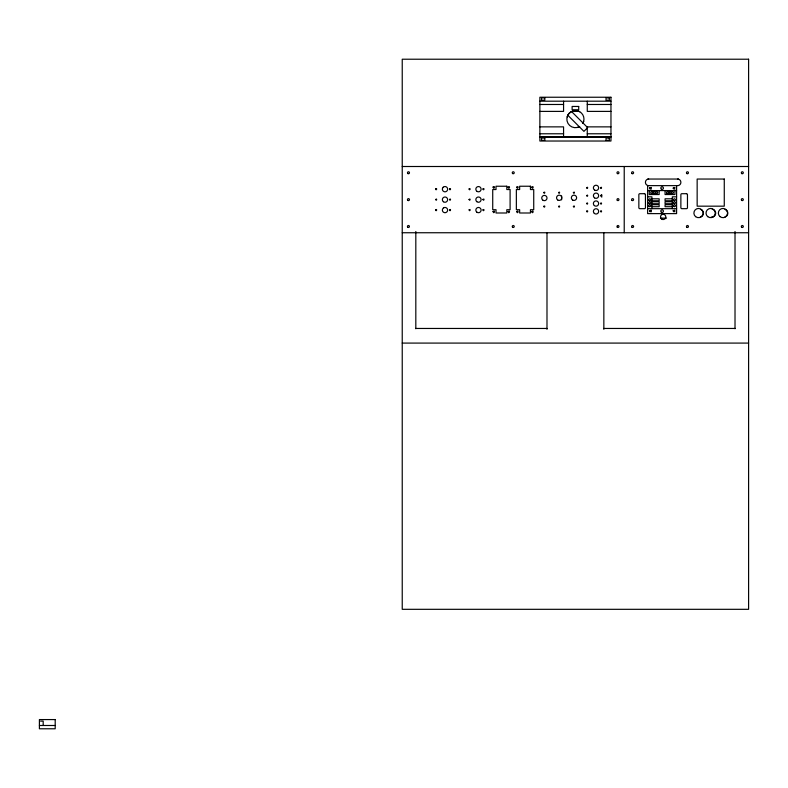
<?xml version="1.0" encoding="UTF-8"?>
<svg xmlns="http://www.w3.org/2000/svg" width="788" height="788" viewBox="0 0 788 788"><rect width="100%" height="100%" fill="white"/><g stroke="black" fill="none" stroke-linecap="round" stroke-linejoin="round"><path stroke-width="1.18" d="M567.153 116.919C568.453 111.65 575.053 108.921 579.692 111.719M583.681 121.342L582.825 123.411A8.56 8.56 0 0 0 573.201 110.862M577.634 127.4L579.692 126.543A8.56 8.56 0 0 1 568 123.411A8.56 8.56 0 0 1 571.133 111.719M651.312 187.446L650.484 188.273L651.312 189.09M675.001 187.475L674.213 188.273L675.001 189.061M651.312 210.16L650.484 210.977L651.312 211.805M675.001 210.16L674.183 210.977L675.001 211.795M539.869 101.189L610.966 101.189M539.869 104.479L563.568 104.479M587.267 104.479L610.966 104.479M539.869 111.394L563.568 111.394L563.568 101.189M571.921 111.394L578.914 111.394M610.966 111.394L587.267 111.394L587.267 101.189M539.869 126.868L563.568 126.868L563.568 137.073M610.966 126.868L587.267 126.868L587.267 137.073M539.869 133.773L563.568 133.773M587.267 133.773L610.966 133.773M539.869 136.738L610.966 136.738M539.869 137.073L610.966 137.073M402.235 166.504L748.6 166.504M647.854 179.043L678.537 179.043M647.628 190.578L676.596 190.578M647.628 196.823L651.912 196.823L651.912 208.672M676.596 196.823L672.312 196.823L672.312 208.672M651.912 198.803L659.152 198.803L659.152 200.773L651.912 200.773M672.312 198.803L665.072 198.803L665.072 200.773L672.312 200.773M651.912 201.767L659.152 201.767L659.152 203.737L651.912 203.737M672.312 201.767L665.072 201.767L665.072 203.737L672.312 203.737M651.912 204.722L659.152 204.722L659.152 206.702L651.912 206.702M672.312 204.722L665.072 204.722L665.072 206.702L672.312 206.702M647.628 208.672L676.596 208.672M660.433 218.118L666.55 218.118M402.235 232.746L748.6 232.746M415.562 328.458L546.99 328.458M603.844 328.458L735.273 328.458M402.235 343.085L748.6 343.085M40.552 721.119L43.182 721.119L43.182 725.492M39.4 725.492L55.199 725.492M571.556 111.541L587.651 127.646L583.928 131.369L567.833 115.265M735.017 231.505L735.017 328.724M676.596 185.633L676.596 213.617L647.628 213.617L647.628 185.633L677.65 185.633A3.221 3.221 0 0 0 680.871 182.412L680.871 182.274A3.221 3.221 0 0 0 677.65 179.043M674.952 190.578L674.952 194.528L665.072 194.528L665.072 190.578M659.152 190.578L659.152 194.528L649.273 194.528L649.273 190.578M624.224 166.504L624.224 232.746M603.844 232.746L603.844 329.325M601.746 194.705L601.746 197.167M561.617 195.936L561.617 199.817M546.99 232.746L546.99 329.325M415.818 231.505L415.818 328.724M648.672 185.633A3.221 3.221 0 0 1 645.441 182.412L645.441 182.274A3.221 3.221 0 0 1 648.662 179.043M724.94 209.372A3.95 3.95 0 0 1 724.94 216.996M712.273 209.273A3.95 3.95 0 0 1 715.681 213.696A3.95 3.95 0 0 1 711.249 217.104M700.63 209.372A3.95 3.95 0 0 1 700.63 216.996M586.617 195.601C587.661 197.995 588.36 193.661 586.617 195.601M600.505 211.273C601.549 213.676 602.259 209.332 600.505 211.273M586.587 203.432C587.602 205.835 588.36 201.511 586.587 203.432M600.476 187.751C601.48 190.164 602.259 185.84 600.476 187.751M673.179 188.125C674.38 191.09 675.375 185.791 673.179 188.125M449.475 209.953C450.431 212.386 451.288 208.071 449.475 209.953M435.606 199.502C436.562 201.935 437.419 197.621 435.606 199.502M673.159 210.81C674.331 213.893 675.474 208.465 673.159 210.81M531.664 211.647C532.954 215.035 534.215 209.066 531.664 211.647M435.606 209.913C436.404 212.396 437.537 208.15 435.606 209.913M469.057 189.012C469.855 191.494 470.988 187.248 469.057 189.012M469.067 199.463C469.865 201.955 470.997 197.709 469.067 199.463M482.945 189.012C483.743 191.494 484.876 187.248 482.945 189.012M482.945 209.913C483.743 212.396 484.876 208.15 482.945 209.913M493.032 211.598C494.145 215.055 495.721 209.155 493.032 211.598M508.043 187.189C509.146 190.647 510.732 184.747 508.043 187.189M508.043 211.598C509.146 215.055 510.732 209.155 508.043 211.598M516.662 187.189C517.775 190.647 519.351 184.747 516.662 187.189M516.662 211.598C517.775 215.055 519.351 209.155 516.662 211.598M531.673 187.189C532.786 190.647 534.362 184.747 531.673 187.189M558.554 192.528C559.352 195.02 560.495 190.775 558.554 192.528M558.554 206.407C559.352 208.889 560.495 204.644 558.554 206.407M573.369 192.528C574.166 195.02 575.309 190.775 573.369 192.528M586.597 187.702C587.395 190.184 588.538 185.938 586.597 187.702M600.486 203.373C601.283 205.865 602.426 201.62 600.486 203.373M649.47 210.77C650.474 213.912 651.912 208.554 649.47 210.77M649.479 188.027C650.356 191.208 652.001 185.909 649.479 188.027M573.378 206.387C574.058 208.909 575.398 204.722 573.378 206.387M586.646 211.184C587.306 213.706 588.666 209.529 586.646 211.184M543.75 206.348C544.419 208.899 545.798 204.683 543.75 206.348M449.485 199.423C450.125 201.955 451.524 197.788 449.485 199.423M449.495 188.962C450.096 191.504 451.563 187.357 449.495 188.962M600.535 195.483C601.126 198.034 602.603 193.897 600.535 195.483M543.759 192.479C544.35 195.05 545.848 190.863 543.759 192.479M482.965 199.403C483.536 201.955 485.044 197.827 482.965 199.403M435.626 188.943C436.158 191.504 437.734 187.396 435.626 188.943M469.106 209.844C469.628 212.405 471.224 208.308 469.106 209.844M493.071 187.071C493.721 190.647 496.046 185.003 493.071 187.071M443.22 187.239L442.787 187.771A2.63 2.63 0 0 0 443.083 190.962L443.605 191.405A2.63 2.63 0 0 0 447.111 190.765A2.63 2.63 0 0 0 446.776 187.229A2.63 2.63 0 0 0 443.22 187.239M443.693 207.796L443.151 208.219A2.63 2.63 0 0 0 443.151 211.942L443.693 212.356A2.63 2.63 0 0 0 447.643 210.081A2.63 2.63 0 0 0 443.693 207.796M748.6 59.218L402.235 59.218L402.235 609.311L748.6 609.311L748.6 59.218M610.966 97.239L539.869 97.239L539.869 141.022L610.966 141.022L610.966 97.239M544.803 97.899L541.514 97.899L541.514 100.204L544.803 100.204L544.803 97.899M609.321 97.899L606.021 97.899L606.021 100.204L609.321 100.204L609.321 97.899M578.707 106.459L572.127 106.459L572.127 109.749L578.707 109.749L578.707 106.459M544.803 138.058L541.514 138.058L541.514 140.363L544.803 140.363L544.803 138.058M609.321 138.058L606.021 138.058L606.021 140.363L609.321 140.363L609.321 138.058M724.27 179.043L697.153 179.043L697.153 206.17L724.27 206.17L724.27 179.043M506.812 186.234L496.016 186.234L496.016 189.544L492.727 189.544L492.727 209.716L496.016 209.716L496.016 212.996L506.812 212.996L506.812 209.716L510.102 209.716L510.102 189.544L506.812 189.544L506.812 186.234M530.442 186.234L519.647 186.234L519.647 189.544L516.357 189.544L516.357 209.716L519.647 209.716L519.647 212.996L530.442 212.996L530.442 209.716L533.732 209.716L533.732 189.544L530.442 189.544L530.442 186.234M644.446 193.7L639.846 193.7A0.985 0.985 0 0 0 638.851 194.685L638.851 207.687A0.985 0.985 0 0 0 639.846 208.672L644.446 208.672A0.985 0.985 0 0 0 645.441 207.687L645.441 194.685A0.985 0.985 0 0 0 644.446 193.7M686.466 193.7L681.866 193.7A0.985 0.985 0 0 0 680.871 194.685L680.871 207.687A0.985 0.985 0 0 0 681.866 208.672L686.466 208.672A0.985 0.985 0 0 0 687.461 207.687L687.461 194.685A0.985 0.985 0 0 0 686.466 193.7M55.199 719.572L39.4 719.572L39.4 728.782L55.199 728.782L55.199 719.572M695.607 216.651A4.61 4.61 0 0 0 703.054 213.775A4.61 4.61 0 0 0 696.848 208.761A4.61 4.61 0 0 0 695.607 216.651M707.742 216.641A4.61 4.61 0 0 0 715.189 213.775A4.61 4.61 0 0 0 708.973 208.751A4.61 4.61 0 0 0 707.742 216.641M720.055 216.641A4.61 4.61 0 0 0 727.511 213.775A4.61 4.61 0 0 0 721.296 208.751A4.61 4.61 0 0 0 720.055 216.641M741.823 173.616A0.985 0.985 0 0 0 743.301 172.759A0.985 0.985 0 0 0 741.823 171.902A0.985 0.985 0 0 0 741.823 173.616M741.705 200.398A0.985 0.985 0 0 0 743.291 199.768A0.985 0.985 0 0 0 741.951 198.704A0.985 0.985 0 0 0 741.705 200.398M741.646 227.22A0.985 0.985 0 0 0 743.281 226.708A0.985 0.985 0 0 0 742.02 225.545A0.985 0.985 0 0 0 741.646 227.22M632.104 173.616A0.985 0.985 0 0 0 633.591 172.759A0.985 0.985 0 0 0 632.104 171.902A0.985 0.985 0 0 0 632.104 173.616M632.104 200.477A0.985 0.985 0 0 0 633.591 199.62A0.985 0.985 0 0 0 632.104 198.773A0.985 0.985 0 0 0 632.104 200.477M632.104 227.348A0.985 0.985 0 0 0 633.591 226.491A0.985 0.985 0 0 0 632.104 225.634A0.985 0.985 0 0 0 632.104 227.348M686.959 173.616A0.985 0.985 0 0 0 688.446 172.759A0.985 0.985 0 0 0 686.959 171.902A0.985 0.985 0 0 0 686.959 173.616M686.959 227.348A0.985 0.985 0 0 0 688.446 226.491A0.985 0.985 0 0 0 686.959 225.634A0.985 0.985 0 0 0 686.959 227.348M661.782 219.162A2.63 2.63 0 0 0 665.791 216.966A2.63 2.63 0 0 0 661.89 214.602A2.63 2.63 0 0 0 661.782 219.162M649.145 206.476A0.985 0.985 0 0 0 650.74 205.875A0.985 0.985 0 0 0 649.42 204.791A0.985 0.985 0 0 0 649.145 206.476M649.145 203.511A0.985 0.985 0 0 0 650.74 202.91A0.985 0.985 0 0 0 649.42 201.827A0.985 0.985 0 0 0 649.145 203.511M649.263 200.635A0.985 0.985 0 0 0 650.76 199.797A0.985 0.985 0 0 0 649.282 198.931A0.985 0.985 0 0 0 649.263 200.635M673.77 206.426A0.985 0.985 0 0 0 675.415 205.944A0.985 0.985 0 0 0 674.173 204.772A0.985 0.985 0 0 0 673.77 206.426M673.809 203.501A0.985 0.985 0 0 0 675.424 202.94A0.985 0.985 0 0 0 674.134 201.817A0.985 0.985 0 0 0 673.809 203.501M673.809 200.536A0.985 0.985 0 0 0 675.424 199.975A0.985 0.985 0 0 0 674.124 198.862A0.985 0.985 0 0 0 673.809 200.536M653.705 193.395A0.985 0.985 0 0 0 655.202 192.558A0.985 0.985 0 0 0 653.725 191.691A0.985 0.985 0 0 0 653.705 193.395M651.183 193.356A0.985 0.985 0 0 0 652.73 192.627A0.985 0.985 0 0 0 651.321 191.651A0.985 0.985 0 0 0 651.183 193.356M655.98 193.247A0.985 0.985 0 0 0 657.635 192.804A0.985 0.985 0 0 0 656.424 191.592A0.985 0.985 0 0 0 655.98 193.247M669.367 193.296A0.985 0.985 0 0 0 670.982 192.735A0.985 0.985 0 0 0 669.682 191.612A0.985 0.985 0 0 0 669.367 193.296M661.457 212.287A1.32 1.32 0 0 0 663.427 211.145A1.32 1.32 0 0 0 661.457 210.002A1.32 1.32 0 0 0 661.457 212.287M671.987 193.405A0.985 0.985 0 0 0 673.464 192.548A0.985 0.985 0 0 0 671.987 191.691A0.985 0.985 0 0 0 671.987 193.405M666.884 193.287A0.985 0.985 0 0 0 668.51 192.745A0.985 0.985 0 0 0 667.229 191.612A0.985 0.985 0 0 0 666.884 193.287M661.457 189.248A1.32 1.32 0 0 0 663.427 188.105A1.32 1.32 0 0 0 661.457 186.963A1.32 1.32 0 0 0 661.457 189.248M594.319 213.381A2.63 2.63 0 0 0 598.624 211.864A2.63 2.63 0 0 0 595.157 208.899A2.63 2.63 0 0 0 594.319 213.381M477.134 191.445A2.63 2.63 0 0 0 481.104 189.199A2.63 2.63 0 0 0 477.173 186.884A2.63 2.63 0 0 0 477.134 191.445M443.427 201.748A2.63 2.63 0 0 0 447.614 199.935A2.63 2.63 0 0 0 443.949 197.217A2.63 2.63 0 0 0 443.427 201.748M407.948 200.477A0.985 0.985 0 0 0 409.445 199.64A0.985 0.985 0 0 0 407.967 198.763A0.985 0.985 0 0 0 407.948 200.477M617.467 173.606A0.985 0.985 0 0 0 618.954 172.769A0.985 0.985 0 0 0 617.487 171.902A0.985 0.985 0 0 0 617.467 173.606M512.653 173.547A0.985 0.985 0 0 0 514.219 172.877A0.985 0.985 0 0 0 512.85 171.853A0.985 0.985 0 0 0 512.653 173.547M594.694 190.144A2.63 2.63 0 0 0 598.653 187.879A2.63 2.63 0 0 0 594.713 185.584A2.63 2.63 0 0 0 594.694 190.144M594.526 197.867A2.63 2.63 0 0 0 598.653 195.936A2.63 2.63 0 0 0 594.92 193.316A2.63 2.63 0 0 0 594.526 197.867M594.349 205.579A2.63 2.63 0 0 0 598.614 203.974A2.63 2.63 0 0 0 595.088 201.078A2.63 2.63 0 0 0 594.349 205.579M512.712 227.318A0.985 0.985 0 0 0 514.229 226.53A0.985 0.985 0 0 0 512.791 225.614A0.985 0.985 0 0 0 512.712 227.318M476.829 212.139A2.63 2.63 0 0 0 481.074 210.475A2.63 2.63 0 0 0 477.508 207.628A2.63 2.63 0 0 0 476.829 212.139M572.679 200.073A2.63 2.63 0 0 0 576.629 197.798A2.63 2.63 0 0 0 572.679 195.513A2.63 2.63 0 0 0 572.679 200.073M543.06 200.31A2.63 2.63 0 0 0 547.01 198.024A2.63 2.63 0 0 0 543.06 195.749A2.63 2.63 0 0 0 543.06 200.31M557.727 199.985A2.63 2.63 0 0 0 561.814 197.955A2.63 2.63 0 0 0 558.012 195.434A2.63 2.63 0 0 0 557.727 199.985M617.329 227.239A0.985 0.985 0 0 0 618.944 226.668A0.985 0.985 0 0 0 617.644 225.565A0.985 0.985 0 0 0 617.329 227.239M617.339 200.379A0.985 0.985 0 0 0 618.944 199.797A0.985 0.985 0 0 0 617.634 198.694A0.985 0.985 0 0 0 617.339 200.379M407.731 227.19A0.985 0.985 0 0 0 409.386 226.747A0.985 0.985 0 0 0 408.174 225.535A0.985 0.985 0 0 0 407.731 227.19M407.987 173.616A0.985 0.985 0 0 0 409.464 172.759A0.985 0.985 0 0 0 407.987 171.902A0.985 0.985 0 0 0 407.987 173.616M476.77 201.639A2.63 2.63 0 0 0 481.064 200.103A2.63 2.63 0 0 0 477.587 197.148A2.63 2.63 0 0 0 476.77 201.639"/></g></svg>
